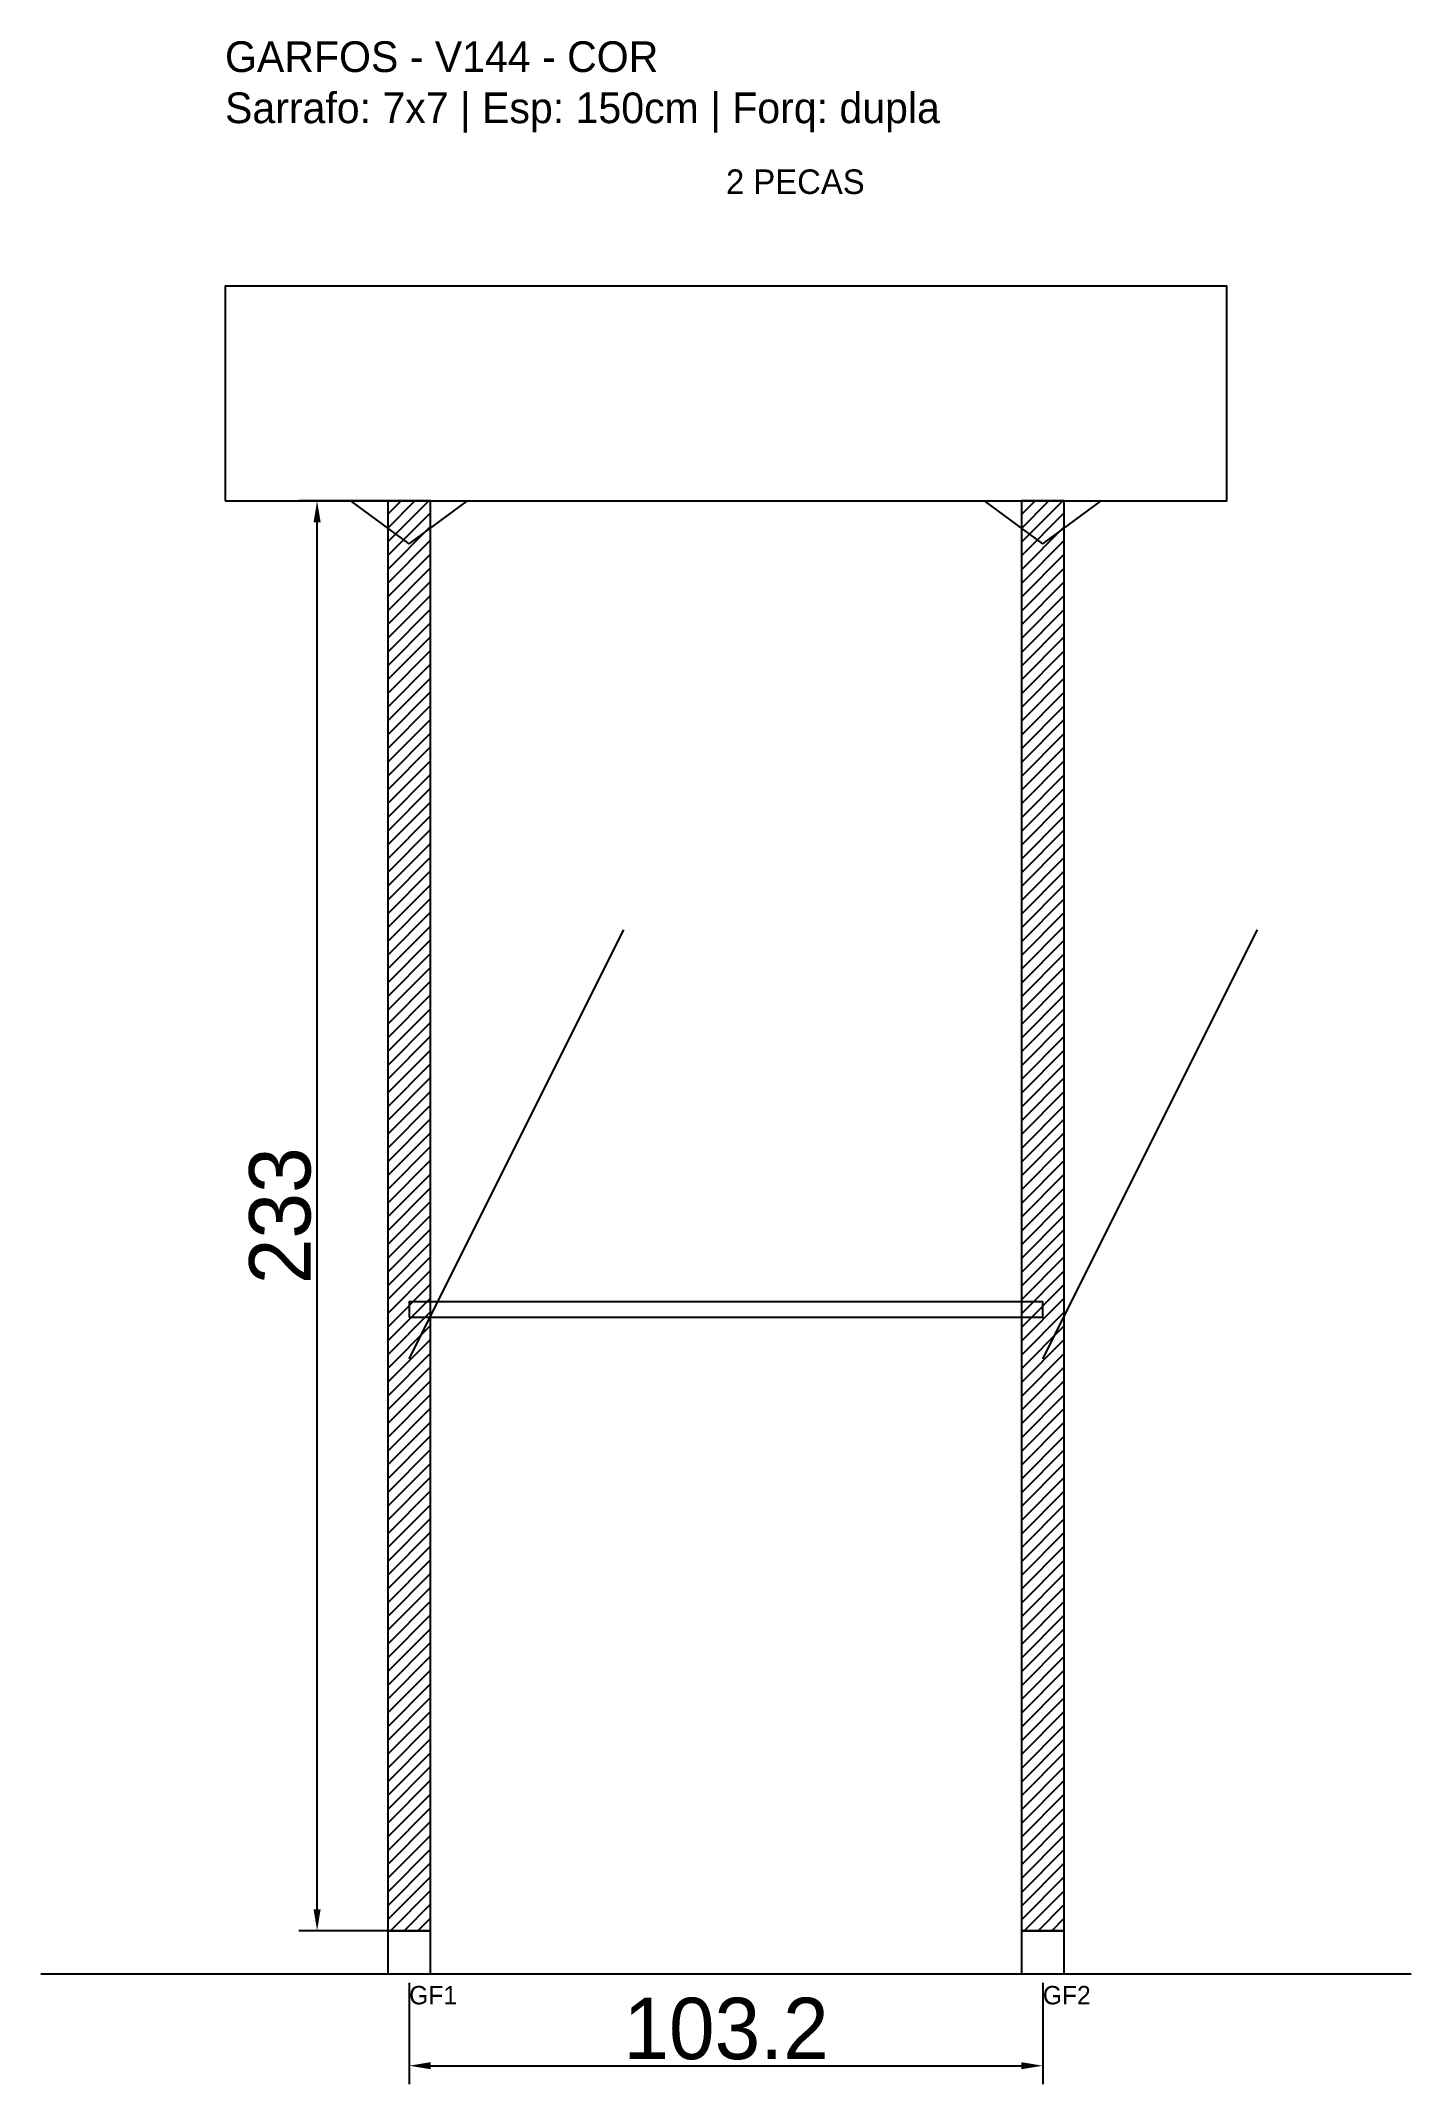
# Model space of a CAD drawing. Header units: metres. Extents: x -30 to 193, y -25 to 308.
import ezdxf

# ---------------------------------------------------------------- set-up
doc = ezdxf.new("R2010")
doc.units = ezdxf.units.M
for name, color, linetype in [('BARRA_ANCORAGEM', 1, 'Continuous'), ('COTA', 241, 'Continuous'), ('GARFOS OK', 3, 'Continuous'), ('NOME DA VIGA', 6, 'Continuous'), ('SARR_7x7', 40, 'Continuous'), ('TIRAS REESCORAMENTO', 252, 'Continuous'), ('VIGAS', 3, 'Continuous')]:
    doc.layers.add(name, color=color, linetype=linetype)
doc.dimstyles.new('EZ DXF', dxfattribs={"dimtxt": 10, "dimasz": 3.5, "dimexe": 3, "dimexo": 1.5, "dimgap": 1, "dimtad": 1, "dimdec": 1, "dimdsep": 46, "dimcen": 2.5, "dimazin": 3, "dimtfac": 1, "dimtmove": 0, "dimatfit": 3})

msp = doc.modelspace()

# ---------------------------------------------------------------- hatches: boundary and pattern name
at = {"layer": 'COTA'}
h = msp.add_hatch(dxfattribs=at)
h.set_pattern_fill('ANSI31', scale=0.5)
h.paths.add_polyline_path([(26.5, 0), (33.5, 0), (33.5, 233), (26.5, 233)])
h = msp.add_hatch(dxfattribs=at)
h.set_pattern_fill('ANSI31', scale=0.5)
h.paths.add_polyline_path([(129.727119, 0), (136.727119, 0), (136.727119, 233), (129.727119, 233)])

# ---------------------------------------------------------------- linework, layer by layer
at = {"layer": 'BARRA_ANCORAGEM'}
for p, q in [((30, 93.2), (64.95, 163.1)), ((133.227119, 93.2), (168.177119, 163.1))]:
    msp.add_line(p, q, dxfattribs=at)
at = {"layer": 'GARFOS OK'}
for p, q in [((30, 226), (20.5, 233)), ((20.5, 233), (39.5, 233)), ((30, 226), (39.5, 233)), ((133.227119, 226), (123.727119, 233)), ((123.727119, 233), (142.727119, 233)), ((133.227119, 226), (142.727119, 233))]:
    msp.add_line(p, q, dxfattribs=at)
at = {"layer": 'GARFOS OK', "linetype": 'CONTINUOUS'}
msp.add_line((-30, -7), (193.227119, -7), dxfattribs=at)
at = {"layer": 'GARFOS OK'}
for points in [[(26.5, 0), (33.5, 0), (33.5, 233), (26.5, 233), (26.5, 0)], [(129.727119, 0), (136.727119, 0), (136.727119, 233), (129.727119, 233), (129.727119, 0)]]:
    msp.add_lwpolyline(points, dxfattribs=at)
at = {"layer": 'SARR_7x7'}
for points in [[(26.5, -7), (33.5, -7), (33.5, 0), (26.5, 0), (26.5, -7)], [(129.727119, -7), (136.727119, -7), (136.727119, 0), (129.727119, 0), (129.727119, -7)]]:
    msp.add_lwpolyline(points, dxfattribs=at)
at = {"layer": 'TIRAS REESCORAMENTO'}
msp.add_lwpolyline([(30, 100), (133.227119, 100), (133.227119, 102.5), (30, 102.5), (30, 100)], dxfattribs=at)
at = {"layer": 'VIGAS'}
msp.add_lwpolyline([(0, 233), (163.227119, 233), (163.227119, 268), (0, 268), (0, 233)], dxfattribs=at)

# ---------------------------------------------------------------- texts
at = {"layer": 'NOME DA VIGA'}
for s, height, p in [('2 PECAS', 4, (81.613559, 283)), ('GF1', 3, (30, -12)), ('GF2', 3, (133.227119, -12))]:
    msp.add_text(s, height=height, dxfattribs=at).set_placement(p)
at = {"layer": 'NOME DA VIGA', "insert": (0, 293), "char_height": 5, "attachment_point": 7}
msp.add_mtext('GARFOS - V144 - COR\\PSarrafo: 7x7 | Esp: 150cm | Forq: dupla', dxfattribs=at)

# ---------------------------------------------------------------- dimensions: what is measured, and where the dimension line sits
at = {"layer": 'COTA'}
msp.add_linear_dim(base=(15, 0), p1=(30, 0), p2=(30, 233), angle=90, dimstyle='EZ DXF', dxfattribs=at).render()
msp.add_linear_dim(base=(30, -22), p1=(30, -7), p2=(133.227119, -7), dimstyle='EZ DXF', dxfattribs=at).render()

doc.saveas('drawing.dxf')
